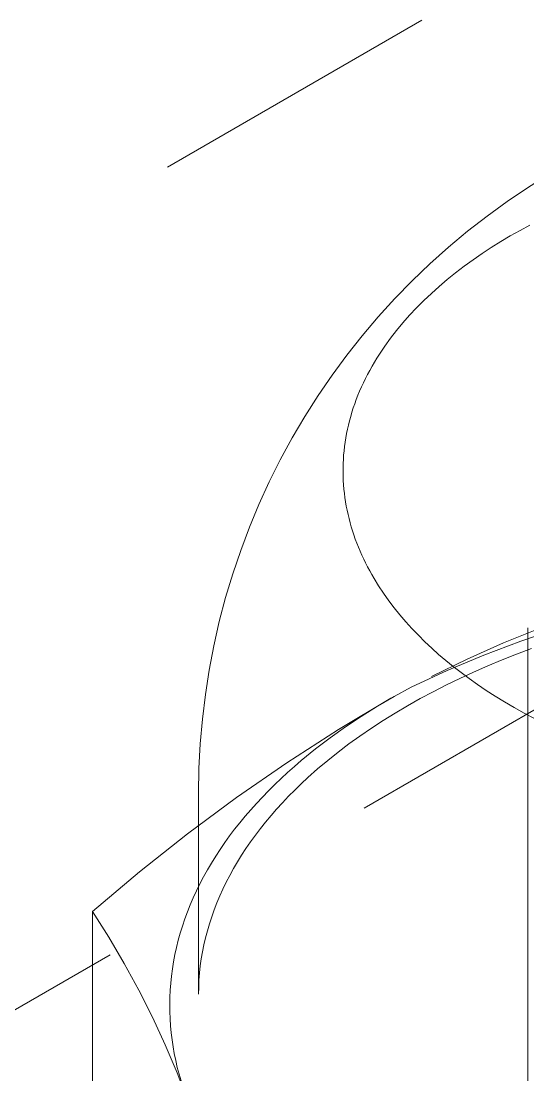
# Model space of a CAD drawing. Header units: inches. Extents: x -14 to 184, y -4 to 134.
# Drawn here: x 173.6672 to 173.8399, y 63.9466 to 64.3057 of the extents above; entities that cross this region are included whole.
import ezdxf

# ---------------------------------------------------------------- set-up
doc = ezdxf.new("R2010")
doc.units = ezdxf.units.IN
doc.linetypes.add('HIDDEN', pattern=[1.905, 1.27, -0.635])
doc.layers.add('ZANO_R', color=7, linetype='Continuous', lineweight=0)
doc.layers.add('ZANO_R_przerywana', color=250, linetype='HIDDEN', lineweight=0)

msp = doc.modelspace()

# ---------------------------------------------------------------- linework, layer by layer
at = {"layer": 'ZANO_R'}
for p, q in [((173.7555, 64.15626), (173.75953, 64.16368)), ((173.77697, 64.1564), (173.77707, 64.15786)), ((173.75173, 64.14871), (173.7555, 64.15626)), ((173.77686, 64.15203), (173.77687, 64.15348)), ((173.77687, 64.15348), (173.7769, 64.15494)), ((173.7769, 64.15494), (173.77697, 64.1564)), ((173.77689, 64.15057), (173.77686, 64.15203)), ((173.77695, 64.14912), (173.77689, 64.15057)), ((173.74822, 64.14103), (173.75173, 64.14871)), ((173.77704, 64.14767), (173.77695, 64.14912)), ((173.77716, 64.14622), (173.77704, 64.14767)), ((173.77732, 64.14478), (173.77716, 64.14622)), ((173.77751, 64.14334), (173.77732, 64.14478)), ((173.77772, 64.14191), (173.77751, 64.14334)), ((173.74497, 64.13324), (173.74822, 64.14103)), ((173.77797, 64.14048), (173.77772, 64.14191)), ((173.77825, 64.13905), (173.77797, 64.14048)), ((173.77856, 64.13763), (173.77825, 64.13905)), ((173.7789, 64.13621), (173.77856, 64.13763)), ((173.77927, 64.1348), (173.7789, 64.13621)), ((173.74199, 64.12534), (173.74497, 64.13324)), ((173.77967, 64.1334), (173.77927, 64.1348)), ((173.7801, 64.132), (173.77967, 64.1334)), ((173.78056, 64.13061), (173.7801, 64.132)), ((173.78105, 64.12923), (173.78056, 64.13061)), ((173.78156, 64.12785), (173.78105, 64.12923)), ((173.78211, 64.12648), (173.78156, 64.12785)), ((173.73929, 64.11734), (173.74199, 64.12534)), ((173.78268, 64.12512), (173.78211, 64.12648)), ((173.78328, 64.12377), (173.78268, 64.12512)), ((173.7839, 64.12242), (173.78328, 64.12377)), ((173.78455, 64.12108), (173.7839, 64.12242)), ((173.78523, 64.11975), (173.78455, 64.12108)), ((173.73686, 64.10925), (173.73929, 64.11734)), ((173.78594, 64.11843), (173.78523, 64.11975)), ((173.78666, 64.11712), (173.78594, 64.11843)), ((173.78742, 64.11582), (173.78666, 64.11712)), ((173.789, 64.11325), (173.78742, 64.11582)), ((173.79068, 64.11072), (173.789, 64.11325)), ((173.79245, 64.10822), (173.79068, 64.11072)), ((173.73471, 64.10109), (173.73686, 64.10925)), ((173.7943, 64.10577), (173.79245, 64.10822)), ((173.79624, 64.10337), (173.7943, 64.10577)), ((173.79826, 64.10101), (173.79624, 64.10337)), ((173.73284, 64.09285), (173.73471, 64.10109)), ((173.80036, 64.0987), (173.79826, 64.10101)), ((173.80253, 64.09643), (173.80036, 64.0987)), ((173.80477, 64.09421), (173.80253, 64.09643)), ((173.8315, 64.09381), (173.84401, 64.0989)), ((173.85014, 64.09876), (173.83739, 64.0944)), ((173.83985, 63.77559), (173.83985, 64.09901)), ((173.73126, 64.08456), (173.73284, 64.09285)), ((173.80707, 64.09204), (173.80477, 64.09421)), ((173.80944, 64.08992), (173.80707, 64.09204)), ((173.81918, 64.0883), (173.8315, 64.09381)), ((173.83739, 64.0944), (173.8248, 64.08961)), ((173.84103, 64.0919), (173.83599, 64.09)), ((173.80704, 64.08238), (173.81918, 64.0883)), ((173.81189, 64.08783), (173.80944, 64.08992)), ((173.8248, 64.08961), (173.81237, 64.0844)), ((173.83599, 64.09), (173.83103, 64.08804)), ((173.81444, 64.08575), (173.81189, 64.08783)), ((173.81709, 64.08369), (173.81444, 64.08575)), ((173.82615, 64.086), (173.82136, 64.0839)), ((173.83103, 64.08804), (173.82615, 64.086)), ((173.72996, 64.07621), (173.73126, 64.08456)), ((173.81237, 64.0844), (173.80013, 64.07878)), ((173.81667, 64.08173), (173.81206, 64.0795)), ((173.82136, 64.0839), (173.81667, 64.08173)), ((173.81985, 64.08165), (173.81709, 64.08369)), ((173.82271, 64.07963), (173.81985, 64.08165)), ((173.80013, 64.07878), (173.79431, 64.07558)), ((173.81206, 64.0795), (173.80755, 64.0772)), ((173.82568, 64.07763), (173.82271, 64.07963)), ((173.82875, 64.07566), (173.82568, 64.07763)), ((173.72895, 64.06783), (173.72996, 64.07621)), ((173.77529, 64.0643), (173.7932, 64.075)), ((173.79431, 64.07558), (173.78863, 64.07225)), ((173.80314, 64.07483), (173.79883, 64.07241)), ((173.80755, 64.0772), (173.80314, 64.07483)), ((173.83192, 64.07371), (173.82875, 64.07566)), ((173.78863, 64.07225), (173.78309, 64.0688)), ((173.79883, 64.07241), (173.79462, 64.06992)), ((173.8352, 64.07179), (173.83192, 64.07371)), ((173.83857, 64.06991), (173.8352, 64.07179)), ((173.72823, 64.05942), (173.72895, 64.06783)), ((173.78309, 64.0688), (173.77771, 64.06521)), ((173.79052, 64.06737), (173.78652, 64.06477)), ((173.79462, 64.06992), (173.79052, 64.06737)), ((173.84205, 64.06806), (173.83857, 64.06991)), ((173.75774, 64.05301), (173.77529, 64.0643)), ((173.77771, 64.06521), (173.7725, 64.06151)), ((173.78652, 64.06477), (173.78263, 64.0621)), ((173.7725, 64.06151), (173.76747, 64.05769)), ((173.78263, 64.0621), (173.77885, 64.05938)), ((173.72779, 64.05099), (173.72823, 64.05942)), ((173.76747, 64.05769), (173.76264, 64.05375)), ((173.77518, 64.0566), (173.77163, 64.05376)), ((173.77885, 64.05938), (173.77518, 64.0566)), ((173.74058, 64.04115), (173.75774, 64.05301)), ((173.76264, 64.05375), (173.76029, 64.05174)), ((173.77163, 64.05376), (173.7682, 64.05087)), ((173.72765, 64.04254), (173.72779, 64.05099)), ((173.758, 64.04971), (173.75576, 64.04765)), ((173.76029, 64.05174), (173.758, 64.04971)), ((173.7682, 64.05087), (173.76489, 64.04793)), ((173.75358, 64.04556), (173.75145, 64.04345)), ((173.75576, 64.04765), (173.75358, 64.04556)), ((173.76262, 64.04582), (173.76042, 64.04369)), ((173.76489, 64.04793), (173.76262, 64.04582)), ((173.72765, 63.97407), (173.72765, 64.04254)), ((173.75145, 64.04345), (173.74938, 64.04131)), ((173.76042, 64.04369), (173.75829, 64.04154)), ((173.72382, 64.02873), (173.74058, 64.04115)), ((173.74737, 64.03915), (173.74541, 64.03697)), ((173.74938, 64.04131), (173.74737, 64.03915)), ((173.75623, 64.03937), (173.75424, 64.03719)), ((173.75829, 64.04154), (173.75623, 64.03937)), ((173.74352, 64.03477), (173.74169, 64.03255)), ((173.74541, 64.03697), (173.74352, 64.03477)), ((173.75233, 64.03499), (173.75048, 64.03278)), ((173.75424, 64.03719), (173.75233, 64.03499)), ((173.74169, 64.03255), (173.73992, 64.0303)), ((173.75048, 64.03278), (173.7487, 64.03056)), ((173.70747, 64.01576), (173.72382, 64.02873)), ((173.73822, 64.02804), (173.73658, 64.02576)), ((173.73992, 64.0303), (173.73822, 64.02804)), ((173.747, 64.02832), (173.74536, 64.02606)), ((173.7487, 64.03056), (173.747, 64.02832)), ((173.73658, 64.02576), (173.735, 64.02346)), ((173.7438, 64.02379), (173.74231, 64.02152)), ((173.74536, 64.02606), (173.7438, 64.02379)), ((173.73349, 64.02115), (173.73205, 64.01882)), ((173.735, 64.02346), (173.73349, 64.02115)), ((173.74231, 64.02152), (173.74088, 64.01922)), ((173.73067, 64.01648), (173.72937, 64.01412)), ((173.73205, 64.01882), (173.73067, 64.01648)), ((173.73954, 64.01692), (173.73826, 64.01461)), ((173.74088, 64.01922), (173.73954, 64.01692)), ((173.69156, 64.00225), (173.70747, 64.01576)), ((173.72937, 64.01412), (173.72813, 64.01176)), ((173.73826, 64.01461), (173.73705, 64.01228)), ((173.72696, 64.00938), (173.72586, 64.00699)), ((173.72813, 64.01176), (173.72696, 64.00938)), ((173.73592, 64.00995), (173.73486, 64.0076)), ((173.73705, 64.01228), (173.73592, 64.00995)), ((173.72586, 64.00699), (173.72482, 64.00459)), ((173.73486, 64.0076), (173.73387, 64.00525)), ((173.69708, 63.9935), (173.69156, 64.00225)), ((173.69156, 63.83063), (173.69156, 64.00225)), ((173.72386, 64.00218), (173.72297, 63.99976)), ((173.72482, 64.00459), (173.72386, 64.00218)), ((173.73295, 64.00289), (173.73211, 64.00052)), ((173.73387, 64.00525), (173.73295, 64.00289)), ((173.72297, 63.99976), (173.72215, 63.99734)), ((173.73211, 64.00052), (173.73133, 63.99814)), ((173.72141, 63.99492), (173.72073, 63.99249)), ((173.72215, 63.99734), (173.72141, 63.99492)), ((173.73064, 63.99576), (173.73001, 63.99337)), ((173.73133, 63.99814), (173.73064, 63.99576)), ((173.70231, 63.98457), (173.69708, 63.9935)), ((173.72073, 63.99249), (173.72012, 63.99005)), ((173.73001, 63.99337), (173.72946, 63.99097)), ((173.72012, 63.99005), (173.71958, 63.98762)), ((173.72898, 63.98857), (173.72857, 63.98616)), ((173.72946, 63.99097), (173.72898, 63.98857)), ((173.70725, 63.97548), (173.70231, 63.98457)), ((173.71912, 63.98518), (173.71873, 63.98274)), ((173.71958, 63.98762), (173.71912, 63.98518)), ((173.72857, 63.98616), (173.72824, 63.98375)), ((173.71873, 63.98274), (173.7184, 63.98031)), ((173.72798, 63.98134), (173.72779, 63.97892)), ((173.72824, 63.98375), (173.72798, 63.98134)), ((173.71815, 63.97787), (173.71796, 63.97544)), ((173.7184, 63.98031), (173.71815, 63.97787)), ((173.72779, 63.97892), (173.72768, 63.9765)), ((173.7119, 63.96624), (173.70725, 63.97548)), ((173.71796, 63.97544), (173.71785, 63.97301)), ((173.72768, 63.9765), (173.72765, 63.97407)), ((173.71785, 63.97301), (173.7178, 63.97059)), ((173.7178, 63.97059), (173.71783, 63.96818)), ((173.71626, 63.95686), (173.7119, 63.96624)), ((173.71783, 63.96818), (173.71792, 63.96577)), ((173.71792, 63.96577), (173.71808, 63.96337)), ((173.71808, 63.96337), (173.71831, 63.96097)), ((173.71831, 63.96097), (173.7186, 63.95859)), ((173.72032, 63.94735), (173.71626, 63.95686)), ((173.7186, 63.95859), (173.71896, 63.95622)), ((173.71896, 63.95622), (173.71938, 63.95385)), ((173.71938, 63.95385), (173.71986, 63.9515)), ((173.71986, 63.9515), (173.72041, 63.94917)), ((173.72041, 63.94917), (173.72103, 63.94684)), ((173.72408, 63.93771), (173.72032, 63.94735)), ((173.72103, 63.94684), (173.7217, 63.94454))]:
    msp.add_line(p, q, dxfattribs=at)
at = {"layer": 'ZANO_R_przerywana', "ltscale": 0.05}
for p, q in [((174.66968, 64.806), (163.70117, 58.47333)), ((162.69897, 57.63754), (174.66968, 64.54884)), ((173.83976, 64.24896), (173.84692, 64.25343)), ((173.83276, 64.24424), (173.83976, 64.24896)), ((173.82592, 64.23928), (173.83276, 64.24424)), ((173.81926, 64.2341), (173.82592, 64.23928)), ((173.83716, 64.23441), (173.84053, 64.23624)), ((173.81278, 64.22869), (173.81926, 64.2341)), ((173.83057, 64.23057), (173.83384, 64.23252)), ((173.83384, 64.23252), (173.83716, 64.23441)), ((173.80649, 64.22305), (173.81278, 64.22869)), ((173.82423, 64.22649), (173.82737, 64.22856)), ((173.82737, 64.22856), (173.83057, 64.23057)), ((173.82115, 64.22437), (173.82423, 64.22649)), ((173.80039, 64.21721), (173.80649, 64.22305)), ((173.81523, 64.21996), (173.81815, 64.22219)), ((173.81815, 64.22219), (173.82115, 64.22437)), ((173.80963, 64.21534), (173.81239, 64.21768)), ((173.81239, 64.21768), (173.81523, 64.21996)), ((173.7945, 64.21116), (173.80039, 64.21721)), ((173.80696, 64.21295), (173.80963, 64.21534)), ((173.78882, 64.20491), (173.7945, 64.21116)), ((173.80191, 64.20803), (173.80439, 64.21051)), ((173.80439, 64.21051), (173.80696, 64.21295)), ((173.79953, 64.2055), (173.80191, 64.20803)), ((173.78336, 64.19847), (173.78882, 64.20491)), ((173.79726, 64.20293), (173.79953, 64.2055)), ((173.79303, 64.19766), (173.79509, 64.20031)), ((173.79509, 64.20031), (173.79726, 64.20293)), ((173.77812, 64.19185), (173.78336, 64.19847)), ((173.79109, 64.19497), (173.79303, 64.19766)), ((173.78926, 64.19224), (173.79016, 64.19361)), ((173.79016, 64.19361), (173.79109, 64.19497)), ((173.77312, 64.18505), (173.77812, 64.19185)), ((173.78674, 64.1881), (173.78755, 64.18949)), ((173.78755, 64.18949), (173.78839, 64.19087)), ((173.78839, 64.19087), (173.78926, 64.19224)), ((173.78449, 64.18389), (173.78521, 64.1853)), ((173.78521, 64.1853), (173.78596, 64.1867)), ((173.78596, 64.1867), (173.78674, 64.1881)), ((173.76834, 64.17809), (173.77312, 64.18505)), ((173.78315, 64.18106), (173.78381, 64.18248)), ((173.78381, 64.18248), (173.78449, 64.18389)), ((173.76381, 64.17096), (173.76834, 64.17809)), ((173.78138, 64.17676), (173.78194, 64.1782)), ((173.78194, 64.1782), (173.78253, 64.17963)), ((173.78253, 64.17963), (173.78315, 64.18106)), ((173.78036, 64.17388), (173.78085, 64.17533)), ((173.78085, 64.17533), (173.78138, 64.17676)), ((173.75953, 64.16368), (173.76381, 64.17096)), ((173.77907, 64.16953), (173.77947, 64.17099)), ((173.77947, 64.17099), (173.7799, 64.17244)), ((173.7799, 64.17244), (173.78036, 64.17388)), ((173.77837, 64.16662), (173.77871, 64.16808)), ((173.77871, 64.16808), (173.77907, 64.16953)), ((173.77758, 64.16224), (173.77781, 64.1637)), ((173.77781, 64.1637), (173.77808, 64.16516)), ((173.77808, 64.16516), (173.77837, 64.16662)), ((173.77721, 64.15932), (173.77738, 64.16078)), ((173.77738, 64.16078), (173.77758, 64.16224)), ((173.77707, 64.15786), (173.77721, 64.15932))]:
    msp.add_line(p, q, dxfattribs=at)

doc.saveas('drawing.dxf')
